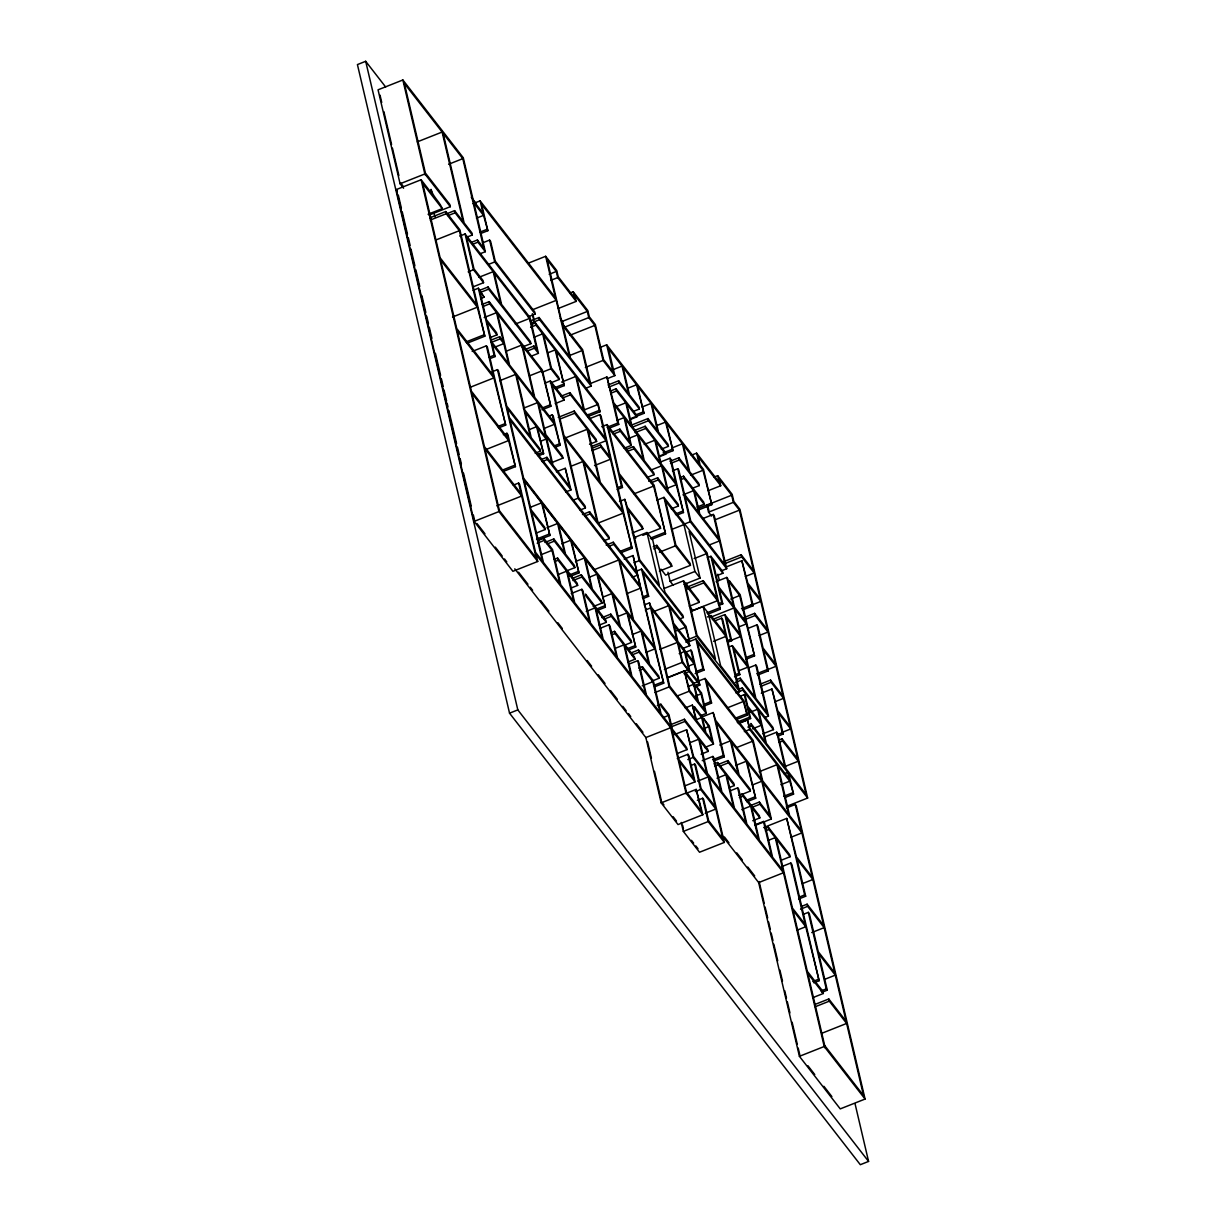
<?xml version="1.0" encoding="UTF-8"?>
<svg xmlns="http://www.w3.org/2000/svg" width="1226" height="1226" viewBox="0 0 1226 1226"><rect width="100%" height="100%" fill="white"/><g stroke="black" fill="none" stroke-linecap="round" stroke-linejoin="round"><path stroke-width="1.5" d="M385.638 86.969L365.685 61.3L357.425 64.58L509.541 713.18L860.315 1164.7L868.575 1161.42L855.028 1103.645M473.052 203.685L480.132 200.865L483.029 213.186L473.374 200.773L463.29 157.771L402.864 79.981L378.052 89.82L400.09 183.762L403.569 188.222M417.315 141.864L442.126 132.04L463.137 221.615L454.601 210.642L445.743 214.152M448.609 164.269L462.8 158.644L483.795 248.219L477.404 239.989L472.102 242.104M400.09 183.762L424.901 173.939L450.34 206.688L429.085 215.102M514.782 568.818L645.857 737.562L661.166 802.861L678.039 824.562L702.85 814.738L685.978 793.023L670.668 727.723L536.068 554.474L537.724 561.477L512.912 571.301L474.14 521.402L396.305 189.57L421.116 179.747L432.15 194.014L431.046 189.371C432.778 196.742 439.69 201.662 442.249 208.635L428.073 214.259M429.759 217.891L445.712 211.562L459.873 229.798L484.822 336.2L467.106 343.219M430.265 220.067L446.218 213.753L459.367 230.687L476.807 305.013L440.134 257.812L422.709 183.471L442.249 208.635M448.026 215.623L455.122 212.818L472.332 234.978L467.014 237.093M476.454 218.182L483.534 215.378L487.841 230.703L480.745 233.507M436.333 239.806L459.367 230.687M459.765 236.082L465.083 233.967L530.03 317.565L538.413 353.333L531.318 356.138M479.734 232.204L486.829 229.4M472.608 244.281L477.925 242.181L485.327 251.713L480.01 253.813M482.508 242.886L489.603 240.081L490.615 241.384L495.227 261.061L534.689 311.848L535.195 314.04L528.115 316.844M468.163 271.85L473.481 269.735L483.55 282.7L472.914 286.915M489.404 264.05L494.722 261.95L535.195 314.04M479.014 277.275L493.189 271.666L500.545 303.067L488.071 286.991L479.213 290.501M527.946 263.329L545.662 256.295L556.773 270.594L558.213 276.724L574.657 297.903L573.216 291.773L569.676 293.167M473.067 290.332L478.385 288.217L484.147 297.167L480.607 298.577M479.718 292.692L488.576 289.183L530.889 343.648L522.031 347.157M549.187 274.287L556.282 271.482L557.707 277.612L576.189 301.381L558.458 308.416M482.109 304.446L489.205 301.642L542.352 370.053L550.842 406.296L541.984 409.806M452.517 317.028L477.328 307.205L484.822 336.2M482.63 306.638L489.71 303.818L496.561 312.645L503.319 341.41L499.656 336.706L490.783 340.215M550.627 280.417L557.707 277.612M484.163 317.549L496.561 312.645M533.203 309.488L556.236 300.355L569.431 356.582L539.072 317.503L530.214 321.013M466.095 341.916L483.81 334.897M515.349 324.062L529.525 318.438L536.896 349.839L533.923 346.023L525.065 349.533M489.94 337.656L497.02 334.851L496.515 332.66L486.492 319.756L479.902 291.711L484.147 297.167M530.72 323.204L539.578 319.679L591.177 386.113L585.875 388.213M531.854 324.369L535.41 322.959L598.135 403.706L600.02 411.767L587.622 416.687M491.304 342.406L500.162 338.882L503.825 343.602L508.529 363.647L491.703 341.993L486.998 321.948L497.02 334.851M530.597 327.25L535.915 325.151L542.658 333.824L550.872 368.811L559.179 379.508L550.321 383.018M472.209 351.448L486.385 345.824L487.396 347.127L505.679 425.1L498.599 427.92M494.967 347.111L503.825 343.602M560.236 318.346L562.519 321.289L587.331 311.45L588.771 317.58L594.84 325.396L603.054 360.429L614.854 375.616L607.774 378.436M533.8 337.334L542.658 333.824M588.771 317.58L563.96 327.419L562.519 321.289M488.791 357.379L494.109 355.264L495.12 356.567L489.802 358.682M505.802 351.387L521.755 345.073L533.724 396.075L509.541 364.95L497.572 313.948L521.755 345.073M527.349 351.004L534.429 348.199L538.413 353.333M570.029 335.234L594.84 325.396M492.162 371.754L497.48 369.639L498.492 370.942L506.752 406.128L530.214 436.333L515.686 374.39L492.224 344.184L495.12 356.567M548.068 352.705L555.148 349.9L564.236 385.623L555.378 389.132M470.861 387.018L493.894 377.899L505.679 425.1M499.733 380.704L515.686 374.39M569.738 355.479L582.135 350.559L589.66 382.619L570.442 357.885L562.918 325.809L582.135 350.559M599.606 347.617L606.686 344.812L699.111 463.765L696.613 453.145L691.295 455.244M529.448 375.846L541.846 370.926L550.842 406.296M542.015 372.321L550.872 368.811M545.095 383.048L550.413 380.949L563.577 397.883L564.083 400.074L555.225 403.584M585.338 367.448L603.054 360.429M561.6 382.083L575.791 376.459L583.745 410.388L569.967 392.672L561.11 396.182M554.367 387.83L563.224 384.32M613.184 369.608L622.042 366.099L628.432 393.377L618.655 380.78L608.019 384.995M523.425 408.227L537.616 402.618L545.647 436.87L524.728 409.944L516.698 375.692L537.616 402.618M590.978 383.309L606.916 376.995L613.644 402.618L630.992 424.947L625.796 402.818L616.586 390.971L616.08 388.78L610.763 390.895M563.393 397.668L570.488 394.849L606.104 440.701L609.95 457.068L600.495 444.915L591.637 448.425M542.75 407.798L549.83 404.994M497.587 426.617L504.668 423.798M608.54 387.186L619.176 382.972L639.405 409.009L634.087 411.124M548.696 416.242L552.252 414.848L553.263 416.15L560.098 445.299L554.78 447.398M503.35 434.678L506.89 433.284L507.901 434.586L515.426 466.646L503.012 471.566M611.284 393.071L616.586 390.971M627.681 388.274L636.539 384.765L643.957 413.346L631.543 418.25M558.244 417.361L574.197 411.047L596.112 439.26L596.633 441.452L589.537 444.256M529.479 429.514L536.559 426.709L543.608 453.743L538.291 455.857M560.527 418.848L574.703 413.239L587.193 429.299L599.315 481.036L563.914 435.445L551.945 384.443L564.083 400.074M583.469 410.22L597.644 404.595L600.02 411.767M485.557 449.697L508.606 440.563L515.426 466.646M543.838 428.533L554.474 424.319L560.098 445.299M586.61 415.384L599.008 410.465M616.939 406.327L625.796 402.818M589.354 418.786L599.974 414.587L600.985 415.89L632.049 548.328L621.429 552.528M540.835 441.161L546.152 439.061L551.976 463.826L546.903 457.313L541.585 459.413M642.194 406.955L651.052 403.431L657.442 430.709L648.002 418.556L630.287 425.575M564.144 438.418L587.193 429.299M617 420.411L624.095 417.606L629.796 441.927L619.85 429.131L612.77 431.935M535.195 453.222L540.513 451.107L539.992 448.931L531.226 437.636L525.234 412.135L536.559 426.709M601.721 426.709L607.039 424.594L654.117 485.205L665.534 533.846L651.358 539.471M553.769 446.095L559.087 443.996M635.85 414.848L642.945 412.043M537.279 454.555L542.597 452.44M607.1 427.307L617.735 423.093L618.747 424.395L608.111 428.61M502.001 470.263L514.414 465.344M629.674 419.736L636.769 416.932L636.248 414.74L616.08 388.78M542.107 461.604L547.424 459.505L571.025 489.894L565.707 491.994M613.276 434.127L620.371 431.307L631.329 445.406L624.233 448.226M632.57 427.062L648.508 420.733L668.415 446.356L661.32 449.16M591.928 446.325L606.104 440.701M550.52 463.06L562.933 458.141L562.412 455.949L545.815 434.586L538.628 403.921L554.474 424.319M634.562 430.479L645.198 426.265L665.212 452.026L665.718 454.202L658.638 457.022M635.083 432.655L645.719 428.456L654.853 440.226L660.048 462.355L632.003 426.25L626.808 404.12L636.769 416.932M592.158 450.601L601.016 447.092L610.456 459.26L622.593 510.997L600.342 482.339L588.204 430.602L596.633 441.452M656.692 425.621L665.549 422.112L672.967 450.678L658.776 456.302M628.677 438.418L637.535 434.908L643.252 459.229L633.459 446.632L626.363 449.436M513.296 485.159L518.613 483.044L519.625 484.347L535.563 552.282L542.382 561.064L497.48 369.639M556.389 471.811L565.263 468.301L571.025 489.894M570.565 466.432L582.978 461.512L596.985 521.28M644.232 444.44L654.853 440.226M626.884 451.628L633.965 448.823L654.086 474.707L646.991 477.527M594.503 465.574L610.456 459.26M496.852 505.863L521.663 496.024L536.191 557.983L499.442 510.69L484.914 448.731L521.663 496.024M474.14 521.402L498.951 511.564L537.724 561.477M671.787 448.026L682.422 443.812L688.644 470.355L678.867 457.773L669.994 461.282M663.082 452.884L671.955 449.375M530.935 507.058L541.57 502.859L549.938 535.486L537.524 540.405M659.389 462.417L670.024 458.217L671.036 459.52L683.464 512.529L676.369 515.334M572.619 500.392L577.936 498.277L585.446 507.932L580.128 510.047M650.945 470.064L661.58 465.849L667.281 490.17L657.657 477.772L648.784 481.282M670.515 463.459L679.373 459.949L699.264 485.573L692.184 488.377M617.935 487.565L621.475 486.155L622.486 487.458L617.168 489.557M672.476 470.861L677.794 468.761L678.806 470.064L684.506 494.369L698.789 512.759L693.61 490.645L684.062 478.355L683.556 476.178L680.016 477.573M651.067 482.768L658.163 479.964L678.407 506.016L671.312 508.821M546.98 527.716L557.615 523.502L564.45 552.65L553.815 538.95L544.942 542.459M634.133 493.817L653.627 486.094L665.534 533.846M536.39 533.004L545.248 529.494L544.727 527.303L531.027 509.679L524.176 480.454L541.57 502.859M582.473 514.537L589.568 511.717L608.786 536.467L609.307 538.658L603.989 540.758M619.498 501.449L624.816 499.35L627.39 507.319L642.347 526.582L642.868 528.774L632.233 532.973M584.756 516.008L590.074 513.909L609.307 538.658M690.59 475.213L702.988 470.294L711.77 504.698L697.594 510.322M680.522 479.764L684.062 478.355M536.513 539.103L548.926 534.184M667.373 488.224L676.231 484.714L683.464 512.529M538.429 540.314L543.746 538.199L552.512 549.493L560.788 584.756L573.691 601.353L566.611 571.193L558.091 560.236L557.585 558.045L554.045 559.454M537.172 543.195L544.252 540.39L552.022 550.367L559.776 583.453L543.394 562.366L531.548 511.855L545.248 529.494M598.303 523.012L623.115 513.188L632.049 548.328M714.13 477.083L717.67 475.673L732.167 494.339L733.838 501.465L739.906 509.28L807.643 798.034L786.372 806.463M656.891 500.177L663.971 497.373L707.034 552.803L720.275 609.276L707.877 614.18M547.225 543.946L554.321 541.141L574.902 567.623L567.807 570.427M682.974 494.844L693.61 490.645M561.769 543.792L570.626 540.283L578.979 572.879L570.121 576.389M541.386 554.581L552.022 550.367M708.322 490.645L720.735 485.726L719.202 479.167L731.677 495.227L733.347 502.338L739.416 510.154L753.638 570.81L741.163 554.75L723.447 561.769M554.55 561.631L558.091 560.236M675.357 514.031L682.453 511.227M697.088 507.058L704.168 504.238L703.663 502.062L683.556 476.178M698.345 508.315L710.758 503.396M606.18 545.049L613.276 542.229L637.122 572.94L633.045 555.547L624.187 559.056M710.406 503.656L731.677 495.227M608.464 546.52L613.782 544.421L637.643 575.132L640.171 585.936L509.449 417.668L507.257 408.319L540.513 451.107M634.562 537.432L646.96 532.513L652.676 539.854L664.982 592.327L682.851 615.345L683.372 617.521L679.832 618.931M575.5 561.523L584.358 558.014L591.346 587.775L581.293 574.841L572.435 578.35M642.838 535.348L660.569 528.329L660.048 526.138L619.237 473.604L608.571 428.089L653.627 486.094M706.866 505.051L708.536 512.177L733.347 502.338M684.905 523.854L690.223 521.755L726.727 568.726L721.409 570.841M557.753 574.703L566.611 571.193M671.526 529.509L683.939 524.59L694.927 571.469L700.077 578.09L684.123 584.404M650.347 538.168L664.523 532.544M620.417 551.225L631.038 547.026M702.651 518.644L713.271 514.43L714.283 515.732L726.727 568.726M569.109 575.086L577.967 571.577M714.605 519.993L739.416 510.154M618.808 559.96L509.97 419.859L523.671 478.278L632.539 618.517L618.808 559.96L593.997 569.784L586.978 560.742M653.243 546.75L656.784 545.34L671.281 564.006L671.802 566.197L659.389 571.117M572.956 580.542L581.814 577.032L602.043 603.085L593.185 606.594M653.749 548.926L657.305 547.532L671.802 566.197M589.829 577.002L596.924 574.197L605.368 607.222L598.288 610.042M659.404 552.206L675.357 545.876L690.453 565.324L665.641 575.147L660.998 569.17M633.888 562.78L639.206 560.665L683.372 617.521M570.565 588.219L577.661 585.415L577.139 583.224L557.585 558.045M571.239 593.522L581.86 589.308L582.871 590.61L590.472 622.961L602.196 638.056L595.116 607.897L586.089 596.265L585.568 594.089L605.813 620.126L606.318 622.318L599.238 625.122M636.233 571.255L641.55 569.14L686.008 626.379L689.38 640.723L685.824 642.117M708.858 545.141L719.493 540.927L685.028 496.561L690.728 520.866L725.194 565.247L713.271 514.43M632.325 577.231L637.643 575.132M694.131 558.596L706.544 553.677L717.041 598.487L703.218 580.695L687.265 587.009M603.115 597.077L611.973 593.568L619.391 625.229L610.778 614.134L601.92 617.659M707.371 557.707L710.927 556.313L722.39 571.071L722.896 573.262L715.815 576.067M626.501 593.736L640.692 588.128L654.423 646.684L633.551 619.82L619.82 561.263L640.692 588.128M586.258 611.406L595.116 607.897M597.277 608.74L604.357 605.92M668.001 572.281L670.116 581.293L694.927 571.469M725.731 563.255L741.669 556.941L754.159 573.002L760.304 599.238L747.829 583.178L741.868 560.742L725.915 567.056M642.317 597.139L647.635 595.039L648.646 596.342L643.328 598.441M664.048 588.526L683.541 580.802L698.605 600.204L699.126 602.38L690.269 605.889M604.203 619.13L611.299 616.326L631.543 642.409L624.463 645.213M644.156 604.985L649.474 602.885L651.159 607.054L676.798 640.064L668.722 605.644L643.083 572.634L648.646 596.342M618.134 616.417L626.992 612.893L635.727 647.098L628.631 649.903M687.786 589.2L703.739 582.886L717.562 600.679L720.275 609.276M716.137 581.645L726.773 577.431L727.784 578.733L734.451 607.161L745.822 621.797L739.676 595.56L729.884 582.978L729.378 580.787L740.167 594.687L754.526 655.895L745.669 659.404M645.336 610.042L650.654 607.927L649.474 602.885M600.158 628.279L609.015 624.77L610.027 626.072L617.444 657.688L630.946 675.066L623.881 644.907L615.038 633.52L614.517 631.344L610.977 632.739M654.546 611.268L668.722 605.644M745.301 576.511L754.159 573.002M611.483 634.93L615.038 633.52M632.248 634.578L641.106 631.068L648.6 662.99L638.47 649.964L631.39 652.784M717.562 600.679L692.751 610.517L689.288 606.058M690.759 611.483L703.172 606.579L708.306 613.184L720.612 665.657L738.067 688.138L725.93 636.386L711.432 617.72L710.927 615.529L707.371 616.939M718.221 603.928L721.762 602.533L722.773 603.836L719.233 605.23M730.803 599.07L739.676 595.56M615.008 648.416L623.881 644.907M706.866 612.877L719.264 607.973M627.62 648.6L634.7 645.795M710.896 617.122L733.945 607.989L740.106 634.271L724.827 614.624L712.429 619.528M676.645 630.762L685.518 627.252L689.38 640.723M741.485 608.678L752.12 604.464L753.132 605.767L742.496 609.981M750.189 605.644L760.825 601.43L767.491 629.842L754.664 613.352L744.044 617.567M714.574 620.984L721.67 618.165L722.681 619.467L739.6 691.617L736.044 693.027M631.896 654.96L638.991 652.155L659.22 678.208L652.14 681.012M646.071 652.37L654.929 648.861L663.695 683.188L654.822 686.698M627.911 662.025L634.991 659.22L634.486 657.029L614.517 631.344M659.711 649.428L677.426 642.409L682.116 662.408L687.863 669.794L668.369 677.518M687.679 639.711L696.537 636.187L739.6 691.617M628.815 664.17L637.689 660.661L638.7 661.963L646.454 695.035L660.078 712.567L652.83 681.687L642.914 668.921L642.409 666.729L638.853 668.124M687.081 642.485L695.939 638.976L743.83 700.628L747.247 715.202L736.611 719.417M744.55 619.743L755.185 615.529L767.997 632.034L775.522 664.094L763.047 648.033L757.913 626.18L756.902 624.877L748.044 628.386M509.541 713.18L517.816 709.9L868.575 1161.42M682.744 648.477L689.824 645.658L689.318 643.481L673.534 623.176L669.733 606.947L685.518 627.252M739.232 626.747L746.327 623.942L754.526 655.895M679.204 653.627L684.522 651.527L689.211 671.526L697.303 681.947L693.763 683.342M639.374 670.315L642.914 668.921M685.564 652.263L690.882 650.148L691.893 651.45L699.801 685.165L696.261 686.56M713.532 641.305L725.93 636.386M727.095 640.8L730.65 639.405L731.661 640.708L728.106 642.102M728.275 641.459L740.688 636.555L747.354 664.967L732.351 645.658L728.811 647.067M664.4 669.427L682.116 662.408M759.139 635.543L767.997 632.034M688.782 665.963L694.1 663.864L699.801 685.165M642.194 685.886L652.83 681.687M668.385 677.181L684.338 670.852L689.625 690.376L697.379 700.368L693.625 684.338L687.219 676.078L686.698 673.902L694.115 683.449L698.391 701.67L704.797 709.915L701.042 693.885L695.801 685.625L701.548 692.996L706.329 713.409L701.011 715.509M653.81 685.395L662.684 681.886M683.893 673.626L689.211 671.526M695.847 671.664L702.942 668.86L703.954 670.162L695.096 673.672M654.975 692.537L669.151 686.912L713.501 744.013L704.644 747.523M746.419 657.397L753.515 654.592M698.008 681.258L705.103 678.453L753.162 740.32L762.664 780.839L788.594 814.217L776.977 764.672L749.653 729.501L747.431 720.03L738.573 723.539M688.307 686.437L693.625 684.338M693.472 685.962L698.789 683.863M739.002 670.668L747.86 667.159L754.864 697.042L740.213 678.162L736.673 679.572M676.721 696.184L689.119 691.265L706.329 713.409M748.703 667.833L755.783 665.028L756.794 666.331L768.457 716.061L764.917 717.471M657.305 705.609L660.845 704.214L668.936 714.635L672.369 729.209L686.529 747.446L687.035 749.622L678.177 753.132M735.293 674.76L738.849 673.35L739.86 674.652L734.543 676.767M695.724 695.985L701.042 693.885M756.733 673.733L767.369 669.519L768.38 670.821L757.76 675.036M735.401 682.453L740.719 680.353L768.457 716.061M767.169 669.794L776.027 666.285L783.046 696.169L770.556 680.093L759.936 684.307M685.288 707.923L692.368 705.103L696.812 720.98L704.904 731.401L701.655 717.562L694.912 708.873L694.391 706.697L702.146 716.674L705.915 732.704L711.984 740.519L708.735 726.681L703.494 718.405L709.241 725.792L713.501 744.013M663.128 717.624L668.446 715.509L671.082 726.727L661.09 713.869L653.335 680.798L642.409 666.729M738.711 689.334L742.266 687.924L772.947 727.432L773.468 729.623L762.833 733.838M703.479 704.567L710.574 701.762L711.586 703.065L704.49 705.87M737.454 692.23L742.772 690.115L757.653 709.256L760.902 723.11L747.707 706.13L745.316 695.924L744.305 694.621L740.765 696.031M760.442 686.499L771.077 682.284L783.552 698.345L790.218 726.773L777.744 710.712L771.951 688.997L761.315 693.211M670.208 724.872L684.384 719.248L707.663 749.209L708.168 751.4L701.088 754.205M670.729 727.049L684.905 721.44L698.728 739.232L706.758 773.483L693.61 756.549L686.621 729.746L674.208 734.665M645.857 737.562L670.668 727.723M702.544 716.766L713.164 712.551L715.723 720.413L761.653 779.537L752.657 741.209L706.62 681.947L711.586 703.065M696.337 719.662L701.655 717.562M727.386 707.831L743.324 701.517L747.247 715.202M705.195 728.075L708.735 726.681M774.694 701.854L783.552 698.345M750.557 712.076L757.653 709.256M735.6 718.114L746.236 713.9M737.194 722.129L749.607 717.225L750.619 718.528L738.205 723.432M689.87 742.741L698.728 739.232M747.875 727.064L751.415 725.654L787.736 772.426L789.283 778.985L750.159 728.612L747.431 720.03M744.335 731.6L749.653 729.501M677.273 758.511L687.893 754.296L688.905 755.599L695.065 781.836L684.43 786.05M752.549 728.811L761.407 725.286L765.346 742.052L750.91 723.478L751.415 725.654M719.8 745.071L730.42 740.872L738.113 773.652L727.968 760.595L719.11 764.105M687.801 759.553L693.119 757.438L708.245 776.916L715.248 806.785L701.134 788.625L695.663 765.3L694.652 763.997L691.112 765.407M702.253 760.656L712.888 756.442L713.9 757.745L721.93 791.996L733.409 806.769L725.884 774.694L718.13 764.717L717.608 762.526L714.068 763.936M736.719 747.523L752.657 741.209M764.334 737.117L776.732 732.213L777.744 733.516L785.989 768.641L806.11 794.54L798.295 761.223L782.586 740.994L782.065 738.803L778.525 740.213M712.628 759.752L723.263 755.538L724.275 756.84L713.639 761.055M781.866 732.474L790.739 728.964L797.789 759.032L782.065 738.803M776.886 734.834L782.203 732.719L783.215 734.022L777.897 736.136M714.589 766.112L718.13 764.717M779.046 742.389L782.586 740.994M719.631 766.296L728.489 762.787L750.435 791.046L739.799 795.26M735.646 765.484L746.282 761.269L755.66 798.279L746.803 801.789M697.609 781.131L708.245 776.916M717.026 778.203L725.884 774.694M661.166 802.861L685.978 793.023M685.564 793.605L696.199 789.391L702.85 814.738M695.311 791.613L700.628 789.498L715.815 809.037L722.819 838.921L708.659 820.684L703.693 799.551L702.682 798.249L697.364 800.363M759.262 771.69L776.977 764.672M728.995 787.659L734.313 785.56L733.807 783.368L717.608 762.526M785.897 766.127L798.295 761.223M730.589 790.663L737.684 787.843L738.696 789.146L746.895 824.133L758.358 838.89L750.664 806.095L742.91 796.118L742.404 793.927L738.864 795.337M752.933 784.747L761.79 781.238L769.821 815.489L759.369 802.034L750.511 805.543M784.196 773.821L787.736 772.426M739.37 797.513L742.91 796.118M705.18 813.252L715.815 809.037M780.931 784.671L789.789 781.161L793.544 794.126L784.686 797.636M745.791 800.486L754.649 796.977M683.342 831.397L708.153 821.573L724.336 842.415L699.525 852.239L683.342 831.397L681.242 822.431M741.807 809.604L750.664 806.095M752.795 807.03L759.89 804.225L771.353 818.983L755.4 825.297M783.675 796.333L792.532 792.824M752.749 820.7L759.829 817.895L759.323 815.704L742.404 793.927M786.402 807.995L795.26 804.486L796.272 805.788L865.066 1099.048L840.254 1108.886L799.413 1056.322L758.664 882.582L721.409 834.615M754.634 824.975L763.491 821.466L764.503 822.769L772.579 857.204L782.985 870.583L775.246 837.619L768.901 829.435L768.38 827.259L764.84 828.653M763.691 827.55L786.724 818.416L796.44 856.851L812.348 877.326L801.927 832.914L762.802 782.54L771.353 818.983M765.361 830.845L768.901 829.435M768.166 840.423L775.246 837.619M791.291 837.113L801.927 832.914M781.238 860.238L790.096 856.713L789.575 854.537L768.38 827.259M781.943 866.521L790.801 863.012L791.812 864.315L819.121 980.708L813.803 982.823M758.664 882.582L783.475 872.743L824.224 1046.498L865.066 1099.048M802.233 883.716L812.853 879.502L823.642 925.461L807.106 904.19L801.789 906.29M799.352 897.049L804.67 894.934L805.681 896.237L798.586 899.056M800.532 909.186L807.627 906.366L824.148 927.653L834.783 972.954L818.248 951.683L809.329 913.661L808.317 912.359L802.999 914.458M796.885 930.243L805.758 926.733L819.121 980.708M811.75 932.557L824.148 927.653M812.792 981.52L818.11 979.405M824.654 979.359L835.289 975.145L846.109 1021.273L828.791 998.975L814.616 1004.6M820.96 990.991L826.263 988.876L827.274 990.179L821.972 992.294M812.7 997.688L823.336 993.474L822.815 991.282L807.306 971.314L792.992 910.305L805.758 926.733M815.137 1006.776L829.312 1001.167L846.63 1023.449L863.533 1095.569L824.73 1045.609M821.818 1033.288L846.63 1023.449M799.413 1056.322L824.224 1046.498M573.216 291.773L587.821 310.576L589.262 316.706L595.33 324.522L603.56 359.54L613 371.693L606.686 344.812M556.282 271.482L547.194 259.789L562.06 323.189L582.641 349.671L591.177 386.113M587.331 311.45L574.749 295.251L576.189 301.381M696.613 453.145L719.202 482.232L717.67 475.673M720.735 485.726L698.13 456.639L700.123 465.068L703.494 469.42L711.77 504.698M442.126 132.04L404.396 83.475L425.407 173.05L449.835 204.497L450.34 206.688M462.8 158.644L443.138 133.343L464.148 222.917L471.826 232.802L472.332 234.978M622.042 366.099L608.556 348.736L614.854 375.616M636.539 384.765L623.053 367.402L629.444 394.68L638.899 406.833L639.405 409.009M651.052 403.431L637.551 386.067L643.957 413.346M665.549 422.112L652.063 404.733L658.454 432.012L667.894 444.164L668.415 446.356M682.422 443.812L666.561 423.414L672.967 450.678M702.988 470.294L683.434 445.115L689.656 471.658L698.759 483.381L699.264 485.573M480.132 200.865L555.393 297.734L545.662 256.295M556.236 300.355L481.665 204.359L487.841 230.703M471.274 197.217L475.964 203.255M483.534 215.378L473.895 202.949L485.327 251.713M665.718 454.202L655.864 441.529L661.059 463.658L675.725 482.538L670.024 458.217M704.168 504.238L694.621 491.948L699.801 514.062L718.972 538.75M708.536 512.177L711.57 516.085M624.095 417.606L614.149 404.81L618.747 424.395M637.535 434.908L625.107 418.909L631.329 445.406M661.58 465.849L638.547 436.211L644.263 460.532L653.581 472.531L654.086 474.707M676.231 484.714L662.592 467.152L668.293 491.473L677.886 503.825L678.407 506.016M760.825 601.43L748.335 585.369L753.132 605.767M555.148 349.9L543.67 335.127L551.363 367.923L558.673 377.332L559.179 379.508M575.791 376.459L556.16 351.203L564.236 385.623M597.644 404.595L576.802 377.761L584.756 411.691L605.598 438.525L599.974 414.587M493.189 271.666L466.616 237.461L473.972 268.862L483.029 280.509L483.55 282.7M529.525 318.438L494.201 272.969L501.557 304.37L530.383 341.456L530.889 343.648M722.896 573.262L712.444 559.792L718.834 587.024L733.424 605.813L726.773 577.431M683.939 524.59L665.503 500.867L675.848 545.003L689.947 563.132L690.453 565.324M706.544 553.677L689.073 531.21L700.077 578.09M733.945 607.989L719.34 589.2L722.773 603.836M746.327 623.942L734.956 609.291L755.875 698.345L766.94 712.567L755.783 665.028M400.595 182.873L402.925 185.877M776.027 666.285L763.553 650.224L768.38 670.821M541.846 370.926L522.766 346.376L534.735 397.377L553.953 422.127L552.252 414.848M660.569 528.329L619.758 475.795L622.486 487.458M396.305 189.57L397.316 190.873M740.688 636.555L726.359 618.103L731.661 640.708M477.328 307.205L440.655 260.004L456.716 328.507L493.388 375.708L486.385 345.824M710.927 615.529L725.424 634.21L721.67 618.165M642.868 528.774L627.911 509.51L639.696 559.792L659.266 584.971L646.96 532.513M699.126 602.38L685.073 584.296L697.042 635.313L715.478 659.036L703.172 606.579M747.86 667.159L733.868 649.152L739.86 674.652M582.978 461.512L564.42 437.636L578.442 497.388L584.925 505.756L585.446 507.932M623.115 513.188L583.99 462.815L597.997 522.582M790.739 728.964L778.249 712.888L783.215 734.022M670.116 581.293L673.212 585.262M633.428 535.164L635.758 538.168M562.933 458.141L546.321 436.762L552.987 465.129L569.508 486.4L565.263 468.301M773.468 729.623L758.664 710.559L766.357 743.354L784.977 767.338L776.732 732.213M546.152 439.061L537.57 428.012L543.608 453.743M633.045 555.547L663.695 683.188M493.894 377.899L457.237 330.683L471.412 391.171L508.085 438.387L506.89 433.284M743.324 701.517L697.456 642.47L703.954 670.162M761.407 725.286L748.228 708.322L750.619 718.528M689.824 645.658L674.055 625.352L677.809 641.367L693.579 661.672L690.882 650.148M807.643 798.034L788.747 773.729L793.544 794.126M789.789 781.161L777.989 765.974L789.605 815.52L801.421 830.722L795.26 804.486M677.426 642.409L651.665 609.23L669.687 686.085L695.786 719.677L692.368 705.103M684.522 651.527L678.438 643.711L682.621 661.519L687.863 669.794M694.1 663.864L685.533 652.83L689.702 670.637L696.782 679.756L697.303 681.947M508.606 440.563L471.933 393.362L484.408 446.54L521.142 493.833L518.613 483.044M730.42 740.872L716.229 722.589L724.275 756.84M746.282 761.269L731.432 742.174L739.125 774.955L749.929 788.854L750.435 791.046M761.79 781.238L747.293 762.572L755.66 798.279M522.598 477.895L529.632 486.937M531.961 489.94L534.306 492.959M536.651 495.963L555.378 520.069M561.232 527.609L581.124 553.217M557.615 523.502L542.582 504.162L549.938 535.486M570.626 540.283L558.642 524.851L565.462 553.953L574.381 565.431L574.902 567.623M584.358 558.014L571.668 541.662L578.979 572.879M596.924 574.197L585.369 559.332L592.357 589.078L601.537 600.893L602.043 603.085M611.973 593.568L597.936 575.5L605.368 607.222M626.992 612.893L612.985 594.871L620.402 626.532L631.038 640.217L631.543 642.409M641.106 631.068L628.003 614.195L635.727 647.098M654.929 648.861L642.117 632.371L649.611 664.293L658.714 676.016L659.22 678.208M812.853 879.502L796.961 859.028L805.681 896.237M708.168 751.4L699.74 740.535L707.433 773.33L720.919 790.693L712.888 756.442M759.829 817.895L751.676 807.398L759.369 840.193L771.568 855.901L763.491 821.466M790.096 856.713L776.242 838.89L792.486 908.129L805.237 924.542L790.801 863.012M734.313 785.56L726.895 775.997L734.42 808.072L745.883 822.83L737.684 787.843M577.661 585.415L567.623 572.496L574.703 602.656L589.445 621.659L581.86 589.308M606.318 622.318L596.127 609.199L603.207 639.359L616.433 656.385L609.015 624.77M634.991 659.22L624.892 646.209L631.957 676.369L645.443 693.732L637.689 660.661M668.446 715.509L661.366 706.391L660.845 704.214M783.475 872.743L708.965 776.824L724.336 842.415M687.035 749.622L671.955 730.206L678.79 759.354L693.548 778.341L687.893 754.296M695.065 781.836L679.311 761.545L686.483 792.149L701.318 811.244L696.199 789.391M835.289 975.145L818.769 953.874L827.274 990.179M518.583 572.19L527.946 584.235M530.276 587.254L532.62 590.273M540.666 600.617L548.88 611.192M557.83 622.716L562.366 628.57M587.208 660.538L591.622 666.224M598.257 674.76L605.016 683.449M610.517 690.544L617.26 699.218M622.777 706.314L626.18 710.712M628.463 713.624L630.731 716.551M636.279 723.708L642.93 732.274M724.382 836.914L728.964 842.814M736.78 852.882L742.328 860.008M747.768 867.027L754.71 875.946M476.929 523.471L484.975 533.816M495.304 547.118L502.2 555.991M504.499 558.949L506.782 561.906M823.336 993.474L807.811 973.505L825.282 1048.077M661.672 801.973L663.956 804.915M673.089 816.669L676.507 821.083M691.464 840.331L693.655 843.136M695.832 845.94L698.008 848.744M807.903 1065.716L814.754 1074.543M823.887 1086.297L831.872 1096.58M741.163 554.75L741.669 556.941M754.664 613.352L755.185 615.529M770.556 680.093L771.077 682.284M741.868 560.742L752.12 604.464M756.902 624.877L767.369 669.519M771.951 688.997L782.203 732.719M807.106 904.19L807.627 906.366M786.724 818.416L804.67 894.934M808.317 912.359L826.263 988.876M828.791 998.975L829.312 1001.167M707.785 505.955L709.026 511.288M717.9 574.212L719.187 579.683M744.305 694.621L749.607 717.225M732.351 645.658L738.849 673.35M740.213 678.162L740.719 680.353M742.266 687.924L742.772 690.115M724.827 614.624L730.65 639.405M710.927 556.313L721.762 602.533M678.867 457.773L679.373 459.949M759.369 802.034L759.89 804.225M677.794 468.761L690.223 521.755M703.218 580.695L703.739 582.886M759.124 881.509L764.258 903.378M765.101 907.025L767.675 917.952M768.61 921.983L770.357 929.385M771.215 933.078L772.947 940.48M773.821 944.173L777.728 960.801M779.889 970.057L782.495 981.137M784.732 990.731L786.479 998.117M787.337 1001.811L789.942 1012.906M792.103 1022.162L797.314 1044.337M798.187 1048.046L799.919 1055.433M648.002 418.556L648.508 420.733M686.345 583.224L687.188 586.81M727.968 760.595L728.489 762.787M663.971 497.373L675.357 545.876M683.541 580.802L696.537 636.187M695.939 638.976L702.942 668.86M713.164 712.551L723.263 755.538M705.103 678.453L710.574 701.762M657.657 477.772L658.163 479.964M645.198 426.265L645.719 428.456M618.655 380.78L619.176 382.972M633.459 446.632L633.965 448.823M656.784 545.34L657.305 547.532M684.338 670.852L689.119 691.265M619.85 429.131L620.371 431.307M606.916 376.995L617.735 423.093M684.384 719.248L684.905 721.44M686.621 729.746L693.119 757.438M694.652 763.997L700.628 789.498M702.682 798.249L708.153 821.573M641.55 569.14L647.635 595.039M624.816 499.35L639.206 560.665M607.039 424.594L621.475 486.155M600.495 444.915L601.016 447.092M588.603 414.48L589.461 418.173M682.606 825.236L683.434 828.761M613.276 542.229L613.782 544.421M638.47 649.964L638.991 652.155M569.967 392.672L570.488 394.849M574.197 411.047L574.703 413.239M647.573 741.853L651.42 758.25M654.5 771.369L661.243 800.18M589.568 511.717L590.074 513.909M610.778 614.134L611.299 616.326M539.072 317.503L539.578 319.679M550.413 380.949L577.936 498.277M535.41 322.959L535.915 325.151M532.881 314.377L533.754 318.101M532.283 313.81L533.984 321.059M533.923 346.023L534.429 348.199M581.293 574.841L581.814 577.032M546.903 457.313L547.424 459.505M489.603 240.081L494.722 261.95M553.815 538.95L554.321 541.141M477.404 239.989L477.925 242.181M488.071 286.991L488.576 289.183M499.656 336.706L500.162 338.882M489.205 301.642L489.71 303.818M543.746 538.199L544.252 540.39M478.385 288.217L494.109 355.264M465.083 233.967L473.481 269.735M454.601 210.642L455.122 212.818M445.712 211.562L446.218 213.753M402.864 79.981L425.024 174.782M434.035 213.155L434.893 216.818M421.116 179.747L498.951 511.564M380.014 95.138L381.73 102.448M383.876 111.581L391.584 144.484M392.443 148.147L398.879 175.563M398.327 195.164L401.377 208.175M402.251 211.899L407.476 234.197M408.35 237.905L410.097 245.338M410.971 249.062L414.894 265.781M415.844 269.827L419.752 286.486M421.913 295.742L425.82 312.415M426.694 316.109L428.426 323.526M429.299 327.219L431.904 338.33M435.429 353.349L440.594 375.34M441.452 379.003L443.168 386.343M444.027 390.006L446.601 401.009M447.122 403.185L447.98 406.863M448.839 410.526L456.578 443.536M457.436 447.199L459.168 454.54M460.102 458.555L461.39 464.026M463.52 473.129L471.213 505.94M473.359 515.043L474.631 520.514M365.685 61.3L517.816 709.9M650.654 607.927L669.151 686.912"/></g></svg>
